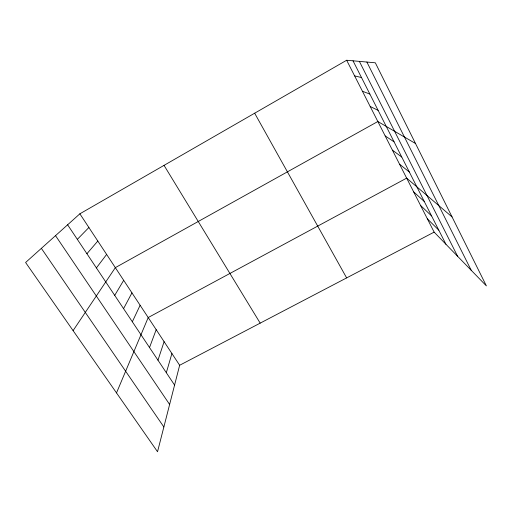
<?xml version="1.0" encoding="UTF-8"?>
<svg xmlns="http://www.w3.org/2000/svg" width="512" height="512" viewBox="0 0 512 512"><rect width="100%" height="100%" fill="white"/><g stroke="black" fill="none" stroke-linecap="round" stroke-linejoin="round"><path stroke-width="0.77" d="M79.866 213.811L179.648 365.267L157.53 451.75L25.6 262.496L79.866 213.811L346.656 60.25L375.328 62.797L486.4 285.914L434.138 232.128L346.656 60.25M166.323 372.71L171.917 353.53M157.978 360.192L164.096 341.664M149.523 347.533L156.192 329.664M116.512 392.909L148.205 317.536L406.656 178.131L452.051 216.909M132.326 321.76L140.122 305.274M123.571 308.64L131.955 292.87M114.714 295.366L123.693 280.326M73.088 330.618L115.334 267.642L377.843 121.517L415.507 143.501M96.397 267.917L106.624 254.419M86.925 253.722L97.811 241.043M77.338 239.354L88.896 227.507M179.648 365.267L434.138 232.128M354.605 75.859L361.504 77.555M362.445 91.27L369.862 94.067M370.195 106.49L378.118 110.355M385.178 135.93L394.054 141.824M392.422 150.163L401.754 157.024M399.578 164.23L409.35 172.032M413.645 191.866L424.269 201.472M420.557 205.446L431.584 215.923M427.386 218.861L438.81 230.189M41.363 248.352L163.866 426.976M55.526 235.648L169.619 404.474M67.622 224.794L174.579 385.082M164.038 165.363L260.186 323.13M254.656 113.203L346.637 277.901M353.024 60.813L445.946 244.282M359.366 61.376L457.6 256.275M366.88 62.048L471.238 270.31"/></g></svg>
